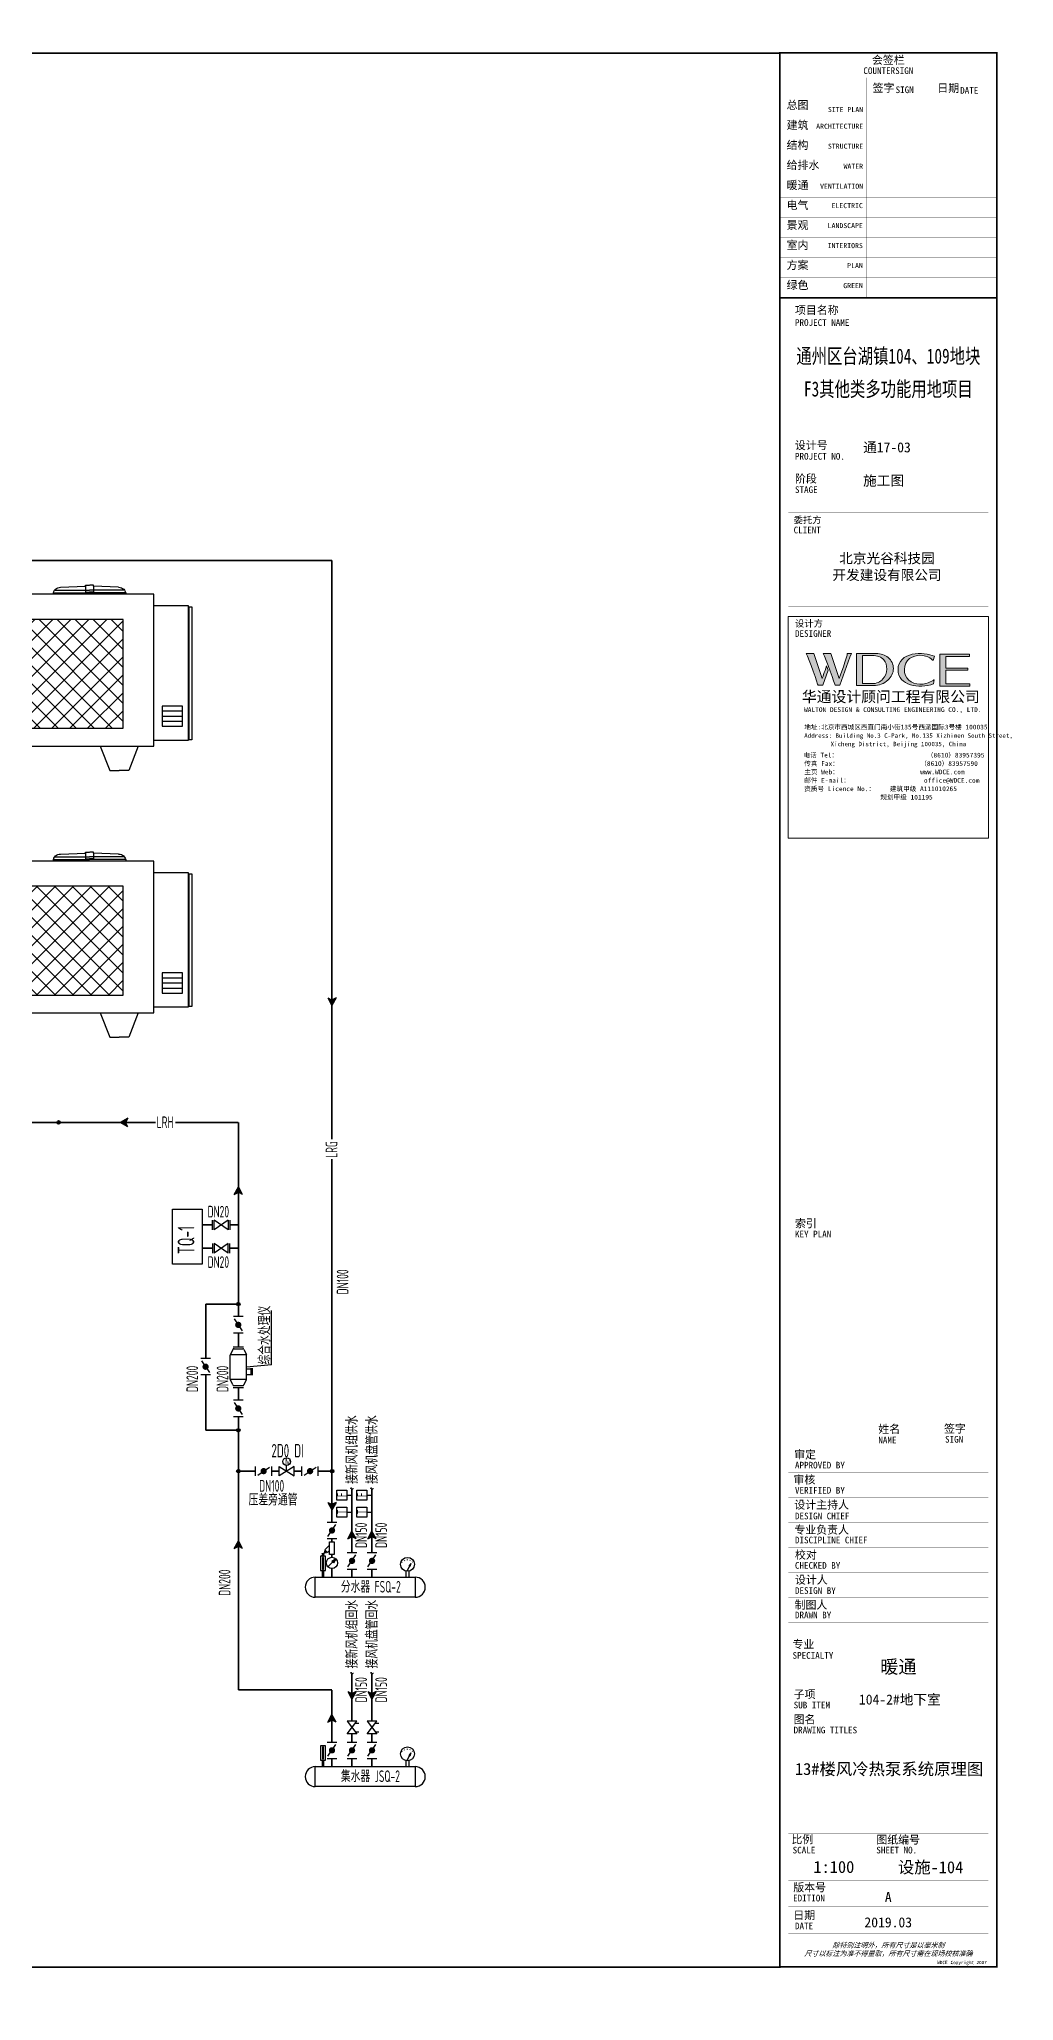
# Model space of a CAD drawing. Extents: x -253824 to 107923, y -224968 to 180578.
# Drawn here: x -5890 to 23332, y -224968 to -166146 of the extents above; entities that cross this region are included whole.
import ezdxf
from ezdxf.enums import TextEntityAlignment as Align

# ---------------------------------------------------------------- set-up
doc = ezdxf.new("R2010")
doc.units = 0
doc.header["$LTSCALE"] = 1000
doc.header["$MEASUREMENT"] = 0
doc.linetypes.add('DASHED', pattern=[0.75, 0.5, -0.25])
doc.layers.get('0').update_dxf_attribs({"linetype": 'CONTINUOUS'})
doc.layers.get('Defpoints').update_dxf_attribs({"linetype": 'CONTINUOUS'})
for name, color, linetype in [('ACS_COM', 7, 'CONTINUOUS'), ('ACS_COM_BZ', 3, 'CONTINUOUS'), ('ACS_KT_FM', 3, 'CONTINUOUS'), ('ACS_KT_FM_E', 3, 'CONTINUOUS'), ('ACS_KT_SB', 4, 'CONTINUOUS'), ('ACS_水管', 3, 'CONTINUOUS'), ('ACS_设备', 4, 'CONTINUOUS'), ('ACS_阀门', 2, 'CONTINUOUS'), ('字', 7, 'CONTINUOUS'), ('建筑图名', 5, 'CONTINUOUS'), ('阀门', 2, 'CONTINUOUS')]:
    doc.layers.add(name, color=color, linetype=linetype)
doc.layers.add('ACS_KT_LH', color=2, linetype='DASHED', lineweight=50)
doc.styles.get("Standard").update_dxf_attribs({"font": 'ros.shx', "width": 0.75, "bigfont": 'jd.shx'})
doc.styles.add('华文细黑', font='STXIHEI.TTF', dxfattribs={"height": 10})
doc.styles.add('图签信息$0$hwxh', font='STXIHEI.TTF')
doc.styles.add('图签信息$0$华文细黑', font='STXIHEI.TTF', dxfattribs={"height": 10})
doc.styles.add('等高', font='ros1.shx', dxfattribs={"width": 0.7, "bigfont": 'jd.shx'})

# ---------------------------------------------------------------- blocks, each defined once
blk = doc.blocks.new('图签信息$0$WDCE Copyright200X')
at = {"const_width": 0.016}
blk.add_lwpolyline([(-10.6, 1.26, 1), (-11.4, 1.26, 1)], format="xyb", close=True, dxfattribs=at)
at = {"style": '图签信息$0$华文细黑'}
for s, p in [('WDCE ', (-11.46, 0.5)), ('     Copyright ', (-3.51, 0.5))]:
    blk.add_text(s, height=1, dxfattribs=at).set_placement(p, align=Align.BOTTOM_RIGHT)
blk.add_text('c', height=0.6, dxfattribs=at).set_placement((-11.04, 1.35), align=Align.MIDDLE_CENTER)
blk.add_attdef('200X', text='', height=1, dxfattribs=at).set_placement((-0.45, 0.5), align=Align.BOTTOM_RIGHT)
blk = doc.blocks.new('图签信息$0$logo2')
h = blk.add_hatch(color=7)
h.paths.add_polyline_path([(19.02, -7.36), (15.84, -7.36), (15.84, -3.97), (18.97, -3.97), (18.97, -4.24), (16.46, -4.24), (16.46, -5.45), (18.81, -5.45), (18.81, -5.69), (16.47, -5.69), (16.47, -7.12), (19.02, -7.12)])
edge = h.paths.add_edge_path()
edge.add_spline(control_points=[(15.26, -4.21), (15.26, -4.21), (15.13, -4.65), (15.13, -4.65), (15.13, -4.65), (14.62, -4.1), (13.73, -4.1), (13.04, -4.1), (12.07, -4.54), (12.08, -5.62), (12.08, -6.49), (12.77, -7.16), (13.73, -7.17), (14.66, -7.17), (15.23, -6.68), (15.23, -6.68), (15.23, -6.68), (15.16, -7.11), (15.16, -7.11), (13.63, -7.7), (11.42, -7.29), (11.41, -5.64), (11.4, -3.72), (14.16, -3.66), (15.26, -4.21)], knot_values=[0, 0, 0, 0, 1, 1, 1, 2, 2, 2, 3, 3, 3, 4, 4, 4, 5, 5, 5, 6, 6, 6, 7, 7, 7, 8, 8, 8, 8], degree=3, periodic=0)
edge = h.paths.add_edge_path(flags=16)
edge.add_spline(control_points=[(10.23, -5.57), (10.23, -5.16), (10.12, -4.83), (9.9, -4.58), (9.63, -4.27), (9.23, -4.12), (8.69, -4.12), (8.69, -4.12), (7.64, -4.12), (7.64, -4.12), (7.64, -4.12), (7.64, -7.1), (7.64, -7.1), (7.64, -7.1), (8.66, -7.1), (8.66, -7.1), (9.13, -7.1), (9.52, -6.93), (9.82, -6.6), (10.09, -6.31), (10.23, -5.96), (10.23, -5.57)], knot_values=[0, 0, 0, 0, 1, 1, 1, 2, 2, 2, 3, 3, 3, 4, 4, 4, 5, 5, 5, 6, 6, 6, 7, 7, 7, 7], degree=3, periodic=0)
edge = h.paths.add_edge_path()
edge.add_spline(control_points=[(10.92, -5.51), (10.92, -5.96), (10.72, -6.37), (10.34, -6.72), (9.92, -7.1), (9.41, -7.29), (8.82, -7.29), (8.82, -7.29), (7.03, -7.29), (7.03, -7.29), (7.03, -7.29), (7.03, -3.92), (7.03, -3.92), (7.03, -3.92), (9.1, -3.92), (9.1, -3.92), (9.59, -3.92), (10.01, -4.06), (10.36, -4.34), (10.73, -4.64), (10.92, -5.03), (10.92, -5.51)], knot_values=[0, 0, 0, 0, 1, 1, 1, 2, 2, 2, 3, 3, 3, 4, 4, 4, 5, 5, 5, 6, 6, 6, 7, 7, 7, 7], degree=3, periodic=0)
at = {"lineweight": 0}
blk.add_lwpolyline([(19.02, -7.36), (15.84, -7.36), (15.84, -3.97), (18.97, -3.97), (18.97, -4.24), (16.46, -4.24), (16.46, -5.45), (18.81, -5.45), (18.81, -5.69), (16.47, -5.69), (16.47, -7.12), (19.02, -7.12), (19.02, -7.36)], dxfattribs=at)
for points, knots in [([(10.92, -5.51), (10.92, -5.96), (10.72, -6.37), (10.34, -6.72), (9.92, -7.1), (9.41, -7.29), (8.82, -7.29), (8.82, -7.29), (7.03, -7.29), (7.03, -7.29), (7.03, -7.29), (7.03, -3.92), (7.03, -3.92), (7.03, -3.92), (9.1, -3.92), (9.1, -3.92), (9.59, -3.92), (10.01, -4.06), (10.36, -4.34), (10.73, -4.64), (10.92, -5.03), (10.92, -5.51)], [0, 0, 0, 0, 1, 1, 1, 2, 2, 2, 3, 3, 3, 4, 4, 4, 5, 5, 5, 6, 6, 6, 7, 7, 7, 7]), ([(10.23, -5.57), (10.23, -5.16), (10.12, -4.83), (9.9, -4.58), (9.63, -4.27), (9.23, -4.12), (8.69, -4.12), (8.69, -4.12), (7.64, -4.12), (7.64, -4.12), (7.64, -4.12), (7.64, -7.1), (7.64, -7.1), (7.64, -7.1), (8.66, -7.1), (8.66, -7.1), (9.13, -7.1), (9.52, -6.93), (9.82, -6.6), (10.09, -6.31), (10.23, -5.96), (10.23, -5.57)], [0, 0, 0, 0, 1, 1, 1, 2, 2, 2, 3, 3, 3, 4, 4, 4, 5, 5, 5, 6, 6, 6, 7, 7, 7, 7]), ([(15.26, -4.21), (15.26, -4.21), (15.13, -4.65), (15.13, -4.65), (15.13, -4.65), (14.62, -4.1), (13.73, -4.1), (13.04, -4.1), (12.07, -4.54), (12.08, -5.62), (12.08, -6.49), (12.77, -7.16), (13.73, -7.17), (14.66, -7.17), (15.23, -6.68), (15.23, -6.68), (15.23, -6.68), (15.16, -7.11), (15.16, -7.11), (13.63, -7.7), (11.42, -7.29), (11.41, -5.64), (11.4, -3.72), (14.16, -3.66), (15.26, -4.21)], [0, 0, 0, 0, 1, 1, 1, 2, 2, 2, 3, 3, 3, 4, 4, 4, 5, 5, 5, 6, 6, 6, 7, 7, 7, 8, 8, 8, 8])]:
    blk.add_open_spline(points, degree=3, knots=knots, dxfattribs=at)
blk = doc.blocks.new('图签信息$0$logo1')
h = blk.add_hatch(color=8)
edge = h.paths.add_edge_path()
edge.add_spline(control_points=[(3.86, -5.21), (3.63, -5.88), (3.39, -6.56), (3.39, -6.56), (3.39, -6.56), (2.5, -3.91), (2.5, -3.91), (2.5, -3.91), (1.8, -3.91), (1.69, -3.91), (2.02, -4.39), (2.95, -7.27), (2.95, -7.27), (2.95, -7.27), (3.44, -7.27), (3.44, -7.27), (3.44, -7.27), (4.03, -5.66), (4.03, -5.66), (4.03, -5.66), (3.86, -5.21), (3.86, -5.21)], knot_values=[0, 0, 0, 0, 1, 1, 1, 2, 2, 2, 3, 3, 3, 4, 4, 4, 5, 5, 5, 6, 6, 6, 7, 7, 7, 7], degree=3, periodic=0)
h = blk.add_hatch(color=7)
edge = h.paths.add_edge_path()
edge.add_spline(control_points=[(6.04, -3.91), (6.09, -4.1), (5.2, -6.56), (5.2, -6.56), (5.2, -6.56), (4.3, -3.91), (4.3, -3.91), (4.3, -3.91), (3.6, -3.91), (3.49, -3.91), (3.82, -4.39), (4.75, -7.27), (4.75, -7.27), (4.75, -7.27), (5.24, -7.27), (5.24, -7.27), (5.24, -7.27), (6.33, -4.3), (6.33, -4.3), (6.33, -4.3), (6.48, -3.91), (6.48, -3.91), (6.48, -3.91), (6.21, -3.91), (6.04, -3.91)], knot_values=[0, 0, 0, 0, 1, 1, 1, 2, 2, 2, 3, 3, 3, 4, 4, 4, 5, 5, 5, 6, 6, 6, 7, 7, 7, 8, 8, 8, 8], degree=3, periodic=0)
at = {"color": 8, "lineweight": 0}
blk.add_open_spline([(3.86, -5.21), (3.63, -5.88), (3.39, -6.56), (3.39, -6.56), (3.39, -6.56), (2.5, -3.91), (2.5, -3.91), (2.5, -3.91), (1.8, -3.91), (1.69, -3.91), (2.02, -4.39), (2.95, -7.27), (2.95, -7.27), (2.95, -7.27), (3.44, -7.27), (3.44, -7.27), (3.44, -7.27), (4.03, -5.66), (4.03, -5.66), (4.03, -5.66), (3.86, -5.21), (3.86, -5.21)], degree=3, knots=[0, 0, 0, 0, 1, 1, 1, 2, 2, 2, 3, 3, 3, 4, 4, 4, 5, 5, 5, 6, 6, 6, 7, 7, 7, 7], dxfattribs=at)
at = {"lineweight": 0}
blk.add_open_spline([(6.04, -3.91), (6.09, -4.1), (5.2, -6.56), (5.2, -6.56), (5.2, -6.56), (4.3, -3.91), (4.3, -3.91), (4.3, -3.91), (3.6, -3.91), (3.49, -3.91), (3.82, -4.39), (4.75, -7.27), (4.75, -7.27), (4.75, -7.27), (5.24, -7.27), (5.24, -7.27), (5.24, -7.27), (6.33, -4.3), (6.33, -4.3), (6.33, -4.3), (6.48, -3.91), (6.48, -3.91), (6.48, -3.91), (6.21, -3.91), (6.04, -3.91)], degree=3, knots=[0, 0, 0, 0, 1, 1, 1, 2, 2, 2, 3, 3, 3, 4, 4, 4, 5, 5, 5, 6, 6, 6, 7, 7, 7, 8, 8, 8, 8], dxfattribs=at)
blk.add_blockref('图签信息$0$logo2', (0, 0))
blk = doc.blocks.new('图签信息$0$时间-logo')
at = {"layer": 'Defpoints', "lineweight": 0}
blk.add_lwpolyline([(0, -23.46), (-21.17, -23.46), (-21.17, 0), (0, 0), (0, -23.46)], dxfattribs=at)
blk.add_blockref('图签信息$0$logo1', (-20.97, 0))
at = {"style": '图签信息$0$hwxh'}
for s, height, p in [('华通设计顾问工程有限公司 ', 1.15, (-19.73, -9.05)), ('WALTON DESIGN & CONSULTING ENGINEERING CO., LTD.', 0.5, (-19.5, -10.1)), ('Address: Building No.3 C-Park, No.135 Xizhimen South Street, ', 0.47, (-19.48, -12.83)), ('地址:北京市西城区西直门南小街135号西派国际3号楼 100035', 0.5, (-19.48, -11.94)), ('电话 Tel：                        （8610）83957395 ', 0.5, (-19.56, -14.91)), ('Xicheng District, Beijing 100035, China ', 0.47, (-16.69, -13.72)), ('传真 Fax：                      （8610）83957590 ', 0.5, (-19.48, -15.8)), ('主页 Web：                      www.WDCE.com ', 0.5, (-19.48, -16.69)), ('资质号 Licence No.：    建筑甲级 A111010265 ', 0.5, (-19.48, -18.47)), ('邮件 E-mail：                    office@WDCE.com ', 0.5, (-19.48, -17.58)), ('   规划甲级 101195', 0.5, (-12.6, -19.36))]:
    blk.add_text(s, height=height, dxfattribs=at).set_placement(p)
blk = doc.blocks.new('图签信息')
at = {"const_width": 0.5}
for points in [[(-65, 574), (-65, 500.5), (0, 500.5), (0, 574)], [(-65, 0), (0, 0), (0, 500.5), (-65, 500.5)]]:
    blk.add_lwpolyline(points, close=True, dxfattribs=at)
at = {"const_width": 0.05}
for points in [[(-65, 566.5), (0, 566.5)], [(-39.14, 566.5), (-39.14, 500.5)], [(-19.1, 566.5), (-19.1, 500.5)], [(-65, 560.5), (0, 560.5)], [(-65, 554.5), (0, 554.5)], [(-65, 548.5), (0, 548.5)], [(-65, 542.5), (0, 542.5)], [(-65, 536.5), (0, 536.5)], [(-65, 530.5), (0, 530.5)], [(-65, 524.5), (0, 524.5)], [(-65, 518.5), (0, 518.5)], [(-65, 512.5), (0, 512.5)], [(-65, 512.5), (0, 512.5)], [(-65, 506.5), (0, 506.5)], [(-65, 500.5), (0, 500.5)], [(-62.5, 450.87), (-2.5, 450.87)], [(-62.5, 440.87), (-2.5, 440.87)], [(-2.5, 407.85), (-2.5, 436.12), (-62.5, 436.12), (-62.5, 407.85)], [(-62.5, 407.85), (-2.5, 407.85)], [(-62.5, 404.92), (-62.5, 227.83)], [(-62.5, 404.92), (-2.5, 404.92)], [(-62.5, 227.83), (-2.5, 227.83), (-2.5, 404.92)], [(-57.5, 338.36), (-7.5, 338.36)], [(-57.5, 288.83), (-7.5, 288.83)], [(-57.5, 234.85), (-7.5, 234.85)], [(-62.5, 227.83), (-2.5, 227.83)], [(-62.5, 217.74), (-2.5, 217.74)], [(-62.5, 103.26), (-2.5, 103.26), (-2.5, 163.26), (-62.5, 163.26), (-62.5, 103.26)], [(-37.5, 163.26), (-37.5, 103.26)], [(-20, 163.26), (-20, 103.26)], [(-62.5, 155.76), (-2.5, 155.76)], [(-62.5, 148.26), (-2.5, 148.26)], [(-62.5, 140.76), (-2.5, 140.76)], [(-62.5, 133.26), (-2.5, 133.26)], [(-62.5, 125.76), (-2.5, 125.76)], [(-62.5, 118.26), (-2.5, 118.26)], [(-62.5, 110.76), (-2.5, 110.76)], [(-62.5, 98.5), (-2.5, 98.5), (-2.5, 10), (-62.5, 10), (-62.5, 98.5)], [(-62.5, 83.5), (-2.5, 83.5)], [(-62.5, 76), (-2.5, 76)], [(-62.5, 40), (-2.5, 40)], [(-37.5, 40), (-37.5, 26)], [(-62.5, 26), (-2.5, 26)], [(-62.5, 18), (-2.5, 18)]]:
    blk.add_lwpolyline(points, dxfattribs=at)
at = {"ltscale": 0.001, "xscale": 2.834689937531525, "yscale": 2.834689937531525, "zscale": 2.834689937531525}
blk.add_blockref('图签信息$0$时间-logo', (-2.5, 404.92), dxfattribs=at)
blk.add_blockref('图签信息$0$WDCE Copyright200X', (-2.5, 0)).add_auto_attribs({'200X': '2007'})
at = {"style": '图签信息$0$华文细黑'}
for s, height, p in [('会签栏', 2.4, (-32.5, 573)), ('COUNTERSIGN', 2, (-32.5, 569.6))]:
    blk.add_text(s, height=height, dxfattribs=at).set_placement(p, align=Align.TOP_CENTER)
for s, height, p in [('签字', 2.4, (-37.22, 564.63)), ('日期', 2.4, (-17.79, 564.58)), ('总图', 2.4, (-63, 559.5)), ('SIGN', 2, (-30.32, 563.88)), ('DATE', 2, (-10.96, 563.7)), ('建筑', 2.4, (-63, 553.5)), ('结构', 2.4, (-63, 547.5)), ('给排水', 2.4, (-63, 541.5)), ('暖通', 2.4, (-63, 535.5)), ('电气', 2.4, (-63, 529.5)), ('景观', 2.4, (-63, 523.5)), ('室内', 2.4, (-63, 517.5)), ('方案', 2.4, (-63, 511.5)), ('绿色', 2.4, (-63, 505.5)), ('项目名称', 2.4, (-60.5, 498)), ('PROJECT NAME', 2, (-60.5, 494.08)), ('设计号', 2.4, (-60.54, 457.48)), ('PROJECT NO.', 2, (-60.5, 453.97)), ('阶段', 2.4, (-60.5, 447.47)), ('STAGE', 2, (-60.5, 443.97)), ('委托方', 2, (-60.9, 434.86)), ('CLIENT', 2, (-60.9, 431.86)), ('设计方', 2, (-60.5, 403.83)), ('DESIGNER', 2, (-60.5, 400.83)), ('索引', 2.4, (-60.5, 224.14)), ('KEY PLAN', 2, (-60.5, 220.74)), ('姓名', 2.4, (-35.5, 162.47)), ('NAME', 2, (-35.5, 158.96)), ('签字', 2.4, (-15.81, 162.57)), ('SIGN', 2, (-15.5, 159.2)), ('审定', 2.4, (-60.73, 154.81)), ('审核', 2.4, (-60.95, 147.29)), ('APPROVED BY', 2, (-60.5, 151.44)), ('VERIFIED BY', 2, (-60.5, 143.91)), ('设计主持人', 2.4, (-60.68, 139.76)), ('DESIGN CHIEF', 2, (-60.5, 136.19)), ('专业负责人', 2.4, (-60.67, 132.26)), ('校对', 2.4, (-60.5, 124.76)), ('DISCIPLINE CHIEF', 2, (-60.5, 128.98)), ('CHECKED BY', 2, (-60.5, 121.37)), ('设计人', 2.4, (-60.5, 117.26)), ('DESIGN BY', 2, (-60.5, 113.83)), ('制图人', 2.4, (-60.61, 109.76)), ('DRAWN BY', 2, (-60.5, 106.5)), ('SPECIALTY', 2, (-61.23, 94.38)), ('专业', 2.4, (-61.23, 97.93)), ('子项', 2.4, (-60.88, 82.92)), ('SUB ITEM', 2, (-60.88, 79.5)), ('DRAWING TITLES', 2, (-60.91, 72)), ('图名', 2.4, (-60.91, 75.41)), ('比例', 2.4, (-61.56, 39.42)), ('SCALE', 2, (-61.19, 36)), ('SHEET NO.', 2, (-36.1, 36)), ('图纸编号', 2.4, (-36.1, 39.32)), ('版本号', 2.4, (-61, 25.03)), ('EDITION', 2, (-61.06, 21.61)), ('日期', 2.4, (-61, 16.68)), ('DATE', 2, (-60.5, 13.26))]:
    blk.add_text(s, height=height, dxfattribs=at).set_placement(p, align=Align.TOP_LEFT)
for s, p in [('SITE PLAN', (-40.06, 557.7)), ('ARCHITECTURE', (-40.06, 552.7)), ('STRUCTURE', (-40.06, 546.7)), ('WATER', (-40.06, 540.7)), ('VENTILATION', (-40.06, 534.7)), ('ELECTRIC', (-40.14, 528.89)), ('LANDSCAPE', (-40.14, 522.89)), ('INTERIORS', (-40.14, 516.89)), ('PLAN', (-40.14, 510.89)), ('GREEN', (-40.14, 504.89))]:
    blk.add_text(s, height=1.5, dxfattribs=at).set_placement(p, align=Align.TOP_RIGHT)
at = {"color": 4, "style": '图签信息$0$华文细黑', "width": 0.75}
for s, p in [('通州区台湖镇104、109地块', (-32.5, 480.78)), ('F3其他类多功能用地项目', (-32.5, 470.91))]:
    blk.add_text(s, height=4.5, dxfattribs=at).set_placement(p, align=Align.CENTER)
at = {"color": 4, "style": '图签信息$0$华文细黑'}
for s, p in [('A', (-32.53, 19.4)), ('2019.03', (-32.53, 11.84))]:
    blk.add_text(s, height=3, dxfattribs=at).set_placement(p, align=Align.CENTER)
at = {"style": '图签信息$0$华文细黑', "oblique": 20}
for s, p in [('除特别注明外，所有尺寸是以毫米制', (-32.5, 6.5)), ('尺寸以标注为准不得量取，所有尺寸需在现场校核准确', (-32.5, 4))]:
    blk.add_text(s, height=1.5, dxfattribs=at).set_placement(p, align=Align.MIDDLE_CENTER)
at = {"color": 4, "ltscale": 0.001, "char_height": 3, "width": 58.4895, "style": '图签信息$0$华文细黑'}
for s, insert, attachment_point in [('通17-03', (-40.06, 455.51), 4), ('施工图', (-40.06, 445.51), 4), ('北京光谷科技园\\P开发建设有限公司', (-32.9, 419.71), 5)]:
    blk.add_mtext(s, dxfattribs=dict(at, insert=insert, attachment_point=attachment_point))
blk = doc.blocks.new('图签-A1')
at = {"color": 2}
blk.add_blockref('图签信息', (0, 0), dxfattribs=at)
blk = doc.blocks.new('图框-A1')
for points, const_width in [([(0, 0), (841, 0), (841, 594), (0, 594)], 0.05), ([(766, 584), (25, 584), (25, 10), (766, 10)], 0.5)]:
    blk.add_lwpolyline(points, close=True, dxfattribs=dict(const_width=const_width))
blk = doc.blocks.new('风冷机组')
at = {"layer": 'ACS_设备'}
h = blk.add_hatch(dxfattribs=at)
h.set_pattern_fill('ANSI37', color=256, scale=120, style=0)
h.set_pattern_definition([(45, (-3202.8, -13753.6), (-269.408, 269.408), []), (135, (-3202.8, -13753.6), (-269.408, -269.408), [])])
h.paths.add_polyline_path([(-560, 4529), (-3524, 4529), (-3524, 1264), (-560, 1264)])
h.paths.add_polyline_path([(3368, 4529), (404, 4529), (404, 1264), (3368, 1264)])
for p, q in [((-3597, 5326), (-2514, 5326)), ((-3560, 5411), (-2514, 5411)), ((-3386, 5493), (-2633, 5522)), ((-2633, 5553), (-2520, 5553)), ((-2633, 5522), (-2633, 5553)), ((-2633, 5522), (-2633, 5349)), ((-2633, 5349), (-2514, 5349)), ((-1469, 5411), (-2514, 5411)), ((-2396, 5349), (-2514, 5349)), ((-1432, 5326), (-2514, 5326)), ((-2396, 5553), (-2509, 5553)), ((-2396, 5522), (-2396, 5553)), ((-1643, 5493), (-2396, 5522)), ((-2396, 5522), (-2396, 5349)), ((-763, 5326), (319, 5326)), ((-726, 5411), (319, 5411)), ((-552, 5493), (201, 5522)), ((201, 5522), (201, 5553)), ((201, 5553), (314, 5553)), ((201, 5522), (201, 5349)), ((201, 5349), (319, 5349)), ((1364, 5411), (319, 5411)), ((437, 5349), (319, 5349)), ((1402, 5326), (319, 5326)), ((437, 5553), (325, 5553)), ((437, 5522), (437, 5553)), ((1191, 5493), (437, 5522)), ((437, 5522), (437, 5349)), ((1784, 5326), (2867, 5326)), ((1822, 5411), (2867, 5411)), ((1995, 5493), (2749, 5522)), ((2749, 5522), (2749, 5553)), ((2749, 5553), (2861, 5553)), ((2749, 5522), (2749, 5349)), ((2749, 5349), (2867, 5349)), ((3912, 5411), (2867, 5411)), ((2985, 5349), (2867, 5349)), ((3949, 5326), (2867, 5326)), ((2985, 5553), (2872, 5553)), ((2985, 5522), (2985, 5553)), ((2985, 5522), (2985, 5349)), ((3738, 5493), (2985, 5522)), ((-5467, 4944), (-5467, 903)), ((-4443, 4944), (-5467, 4944)), ((-5299, 1776), (-4691, 1776)), ((-5299, 1620), (-4691, 1620)), ((-5299, 1464), (-4691, 1464)), ((-5467, 903), (-4445, 903)), ((-3976, 733), (-3691, 0)), ((-2834, 733), (-3119, 0)), ((-571, 733), (-286, 0)), ((571, 733), (286, 0)), ((2786, 733), (3072, 0)), ((3929, 733), (3643, 0)), ((-3691, 0), (-3405, 0)), ((-3119, 0), (-3405, 0)), ((-286, 0), (0, 0)), ((286, 0), (0, 0)), ((3072, 0), (3357, 0)), ((3643, 0), (3357, 0))]:
    blk.add_line(p, q, dxfattribs=at)
for points in [[(-5502, 4904), (-5580, 4904), (-5580, 920), (-5502, 920)], [(-4445, 5282), (4389, 5282), (4389, 733), (-4445, 733)], [(-3524, 4529), (-560, 4529), (-560, 1264), (-3524, 1264)], [(404, 4529), (3368, 4529), (3368, 1264), (404, 1264)], [(-5299, 1931), (-4691, 1931), (-4691, 1324), (-5299, 1324)]]:
    blk.add_lwpolyline(points, close=True, dxfattribs=at)
for centre, start, end in [((-3396, 5289), 87.23191, 181.90384), ((-1633, 5289), 358.09616, 92.76809), ((-562, 5289), 87.23191, 181.90384), ((1200, 5289), 358.09616, 92.76809), ((1986, 5289), 87.23191, 181.90384), ((3748, 5289), 358.09616, 92.76809)]:
    blk.add_arc(centre, 205, start, end, dxfattribs=at)
blk = doc.blocks.new('箭头01')
at = {"ltscale": 10}
blk.add_hatch(color=7, dxfattribs=at).paths.add_polyline_path([(12, -101), (161, -173), (1, 113), (-159, -173), (-10, -101)])
at = {"color": 7, "ltscale": 10}
for p, q in [((-159, -173), (1, 113)), ((161, -173), (1, 113)), ((-159, -173), (-10, -101)), ((-10, -101), (12, -101)), ((161, -173), (12, -101))]:
    blk.add_line(p, q, dxfattribs=at)
blk = doc.blocks.new('截止阀')
at = {"layer": 'ACS_阀门'}
for p, q in [((-143, 261), (143, 261)), ((-143, 211), (143, -211)), ((143, 211), (-143, -211)), ((-143, 211), (143, 211)), ((143, -211), (-143, -211)), ((143, -261), (-143, -261))]:
    blk.add_line(p, q, dxfattribs=at)
blk = doc.blocks.new('DDZF')
for p, q in [((1.5, 0.94), (-1.5, -0.94)), ((-1.5, 0.94), (1.5, -0.94)), ((-1.5, -0.94), (-1.5, 0.94)), ((0, 0), (0, 1.12)), ((1.5, -0.94), (1.5, 0.94))]:
    blk.add_line(p, q)
blk.add_circle((0, 1.88), 0.75)
at = {"width": 0.8}
blk.add_text('M', height=1.12, dxfattribs=at).set_placement((-0.31, 1.32))
blk = doc.blocks.new('HDDF')
for p, q in [((-2.47, 1.45), (-2.47, -1.4)), ((1.78, 1.22), (-1.78, -1.17)), ((2.47, 1.45), (2.47, -1.4))]:
    blk.add_line(p, q)
at = {"const_width": 0.944}
blk.add_lwpolyline([(-0.47, 0, 1), (0.47, 0, 1)], format="xyb", close=True, dxfattribs=at)
blk = doc.blocks.new('温度计')
at = {"layer": '阀门'}
for p, q in [((-91, 784), (-91, 248)), ((93, 784), (-91, 784)), ((-18, 743), (-18, 287)), ((21, 743), (-18, 743)), ((21, 287), (21, 743)), ((93, 248), (93, 784)), ((-91, 248), (93, 248)), ((-34, 248), (-34, 0)), ((-34, 0), (34, 0)), ((-18, 287), (21, 287)), ((2, 613), (2, 287)), ((34, 0), (34, 248))]:
    blk.add_line(p, q, dxfattribs=at)
blk = doc.blocks.new('压力表')
at = {"layer": 'ACS_阀门', "ltscale": 10}
blk.add_hatch(color=256, dxfattribs=at).paths.add_polyline_path([(-332, 42), (-318, 73), (-412, 100)])
for p, q in [((-515, 77), (-500, 70)), ((-465, 152), (-454, 139)), ((-412, 100), (-332, 42)), ((-412, 100), (-318, 73)), ((-332, 42), (-318, 73)), ((-193, -7), (-325, 57)), ((-530, -12), (-514, -12)), ((-508, -99), (-493, -92))]:
    blk.add_line(p, q, dxfattribs=at)
at = {"layer": 'ACS_阀门'}
blk.add_line((-453, -169), (-441, -157), dxfattribs=at)
at = {"layer": 'ACS_阀门', "ltscale": 10}
blk.add_lwpolyline([(-184, -53), (0, -53), (0, 53), (-184, 53)], dxfattribs=at)
blk.add_circle((-386, 0), 209, dxfattribs=at)
blk = doc.blocks.new('phf')
for p, q in [((-1.5, 1.12), (1.5, -1.12)), ((1.5, 1.12), (-1.5, -1.12)), ((-1.5, -1.12), (-1.5, 1.12)), ((1.5, -1.12), (1.5, 1.12)), ((-1.01, -0.76), (-1.01, -1.64)), ((1.01, -0.76), (1.01, -1.64))]:
    blk.add_line(p, q)
blk = doc.blocks.new('ACSSgFj235')
for p, q in [((-1.2, -1.2), (1.2, 1.2)), ((1.2, 1.2), (0.01, 0.43)), ((0.43, 0.01), (0.01, 0.43)), ((1.2, 1.2), (0.43, 0.01))]:
    blk.add_line(p, q)
blk.add_circle((0, 0), 1.7)
blk = doc.blocks.new('Y型除污器')
at = {"layer": 'ACS_阀门', "ltscale": 10}
for p, q in [((123, 497), (373, 248)), ((229, 104), (123, 210)), ((373, 248), (229, 104)), ((335, 141), (285, 92)), ((285, 92), (405, 71)), ((335, 141), (301, 176)), ((335, 141), (385, 191)), ((385, 191), (405, 71)), ((525, 50), (405, 71)), ((426, -49), (405, 71)), ((476, 1), (426, -49)), ((476, 1), (525, 50)), ((520, -43), (476, 1))]:
    blk.add_line(p, q, dxfattribs=at)
blk.add_lwpolyline([(123, 0), (123, 668), (-123, 668), (-123, 0)], close=True, dxfattribs=at)

msp = doc.modelspace()

# ---------------------------------------------------------------- hatches: boundary and pattern name
at = {"layer": 'ACS_COM'}
for points in [[(-5361, -198629, 1), (-5253, -198629, 1)], [(-5361, -198629, 1), (-5253, -198629, 1)], [(81, -204128, 1), (81, -204020, 1)], [(81, -207915, 1), (81, -207807, 1)], [(81, -209141, 1), (81, -209033, 1)], [(2841, -209087, 1), (2949, -209087, 1)]]:
    msp.add_hatch(color=8, dxfattribs=at).paths.add_polyline_path(points)

# ---------------------------------------------------------------- linework, layer by layer
for p, q in [((1079, -205902), (1079, -204268)), ((325, -205599), (-163, -205599)), ((-163, -206326), (-163, -205608)), ((-85, -205438), (-159, -205591)), ((-71, -205355), (234, -205355)), ((-49, -205415), (212, -205415)), ((248, -205438), (322, -205591)), ((325, -206326), (325, -205608)), ((325, -206335), (-163, -206335)), ((-85, -206497), (-159, -206344)), ((248, -206497), (322, -206344)), ((1079, -205902), (325, -205966)), ((325, -206022), (463, -206022)), ((325, -206183), (463, -206183)), ((463, -206207), (463, -205998)), ((503, -206207), (503, -205998)), ((-71, -206579), (234, -206579)), ((-49, -206519), (212, -206519)), ((3337, -209803), (3487, -209803)), ((3937, -209803), (4087, -209803)), ((3337, -210312), (3487, -210312)), ((3937, -210312), (4087, -210312))]:
    msp.add_line(p, q, dxfattribs=at)
for points in [[(-1004, -201229), (-1004, -202879), (-1898, -202879), (-1898, -201229)], [(3037, -209953), (3037, -209653), (3337, -209653), (3337, -209953)], [(3637, -209953), (3637, -209653), (3937, -209653), (3937, -209953)], [(3037, -210462), (3037, -210162), (3337, -210162), (3337, -210462)], [(3637, -210462), (3637, -210162), (3937, -210162), (3937, -210462)]]:
    msp.add_lwpolyline(points, close=True, dxfattribs=at)
at = {"layer": 'ACS_COM', "color": 8}
for centre in [(-5307, -198629), (-5307, -198629), (81, -204074), (81, -207861), (81, -209087), (2895, -209087)]:
    msp.add_circle(centre, 54, dxfattribs=at)
at = {"layer": 'ACS_COM'}
for centre, start, end in [((-123, -205608), 154.44003, 180), ((-49, -205455), 90, 154.44003), ((212, -205455), 25.55997, 90), ((285, -205608), 0, 25.55997), ((-123, -206326), 180, 205.55997), ((285, -206326), 334.44003, 0), ((-49, -206479), 205.55997, 270), ((212, -206479), 270, 334.44003)]:
    msp.add_arc(centre, 40, start, end, dxfattribs=at)
at = {"layer": 'ACS_KT_LH', "const_width": 50}
for points in [[(-2398, -198629), (-13847, -198629)], [(81, -198629), (-1812, -198629)], [(81, -198629), (81, -204454)], [(81, -204074), (-898, -204074)], [(-898, -205708), (-898, -204074)], [(81, -205355), (81, -204947)], [(-898, -207861), (-898, -206201)], [(81, -206959), (81, -206579)], [(81, -207452), (81, -215644)], [(81, -207861), (-898, -207861)], [(3487, -215151), (3487, -216585)], [(4087, -215151), (4087, -216585)], [(2887, -215644), (81, -215644)], [(2887, -215644), (2887, -217211)], [(3487, -216965), (3487, -217211)], [(4087, -216965), (4087, -217211)], [(2887, -217705), (2887, -217947)], [(3487, -217705), (3487, -217947)], [(4087, -217705), (4087, -217947)]]:
    msp.add_lwpolyline(points, dxfattribs=at)
at = {"layer": 'ACS_KT_SB'}
for points in [[(5387, -212266), (5387, -212866), (2387, -212866), (2387, -212266)], [(5387, -217947), (5387, -218547), (2387, -218547), (2387, -217947)]]:
    msp.add_lwpolyline(points, close=True, dxfattribs=at)
for centre, start, end in [((2387, -212566), 90, 270), ((5387, -212566), 270, 90), ((2387, -218247), 90, 270), ((5387, -218247), 270, 90)]:
    msp.add_arc(centre, 300, start, end, dxfattribs=at)
at = {"layer": 'ACS_水管', "const_width": 50}
for points in [[(-8841, -181773), (2887, -181773)], [(2887, -181773), (2887, -199137)], [(2887, -199723), (2887, -210617)], [(-1004, -201704), (-694, -201704)], [(81, -201704), (-171, -201704)], [(-1004, -202404), (-694, -202404)], [(81, -202404), (-171, -202404)], [(81, -209087), (593, -209087)], [(1087, -209087), (1300, -209087)], [(1758, -209087), (1985, -209087)], [(2479, -209087), (2895, -209087)], [(3487, -209615), (3487, -211530)], [(4087, -209615), (4087, -211530)], [(2887, -211110), (2887, -211205)], [(2887, -211589), (2887, -211668)], [(2887, -212008), (2887, -212266)], [(3487, -212023), (3487, -212266)], [(4087, -212023), (4087, -212266)]]:
    msp.add_lwpolyline(points, dxfattribs=at)

# ---------------------------------------------------------------- block references
at = {"xscale": 100, "yscale": 100, "zscale": 100}
for name, p in [('图框-A1', (-60279, -224965)), ('图签-A1', (22821, -223950))]:
    msp.add_blockref(name, p, dxfattribs=at)
at = {"layer": 'ACS_KT_FM'}
for name, p, xscale, yscale, zscale, rotation in [('HDDF', (79, -204700), 100, 100, 100, 270), ('HDDF', (-901, -205954), 100, 100, 100, 270), ('HDDF', (79, -207205), 100, 100, 100, 270), ('HDDF', (840, -209085), 100, 100, 100, 180), ('HDDF', (2232, -209085), 100, 100, 100, 180), ('HDDF', (2890, -210863), -100, 100, 100, 90), ('HDDF', (3490, -211776), -100, 100, 100, 90), ('HDDF', (4090, -211776), -100, 100, 100, 90), ('phf', (3487, -216775), -126.6226385436021, 126.6226385443006, 126.622638543869, 90), ('phf', (4087, -216775), -126.6226385436021, 126.6226385443006, 126.622638543869, 90), ('HDDF', (2890, -217458), -100, 100, 100, 90), ('HDDF', (3490, -217458), -100, 100, 100, 90), ('HDDF', (4090, -217458), -100, 100, 100, 90)]:
    msp.add_blockref(name, p, dxfattribs=dict(at, xscale=xscale, yscale=yscale, zscale=zscale, rotation=rotation))
at = {"layer": 'ACS_KT_FM', "xscale": 100, "yscale": 100}
msp.add_blockref('ACSSgFj235', (2887, -211838), dxfattribs=at)
at = {"layer": 'ACS_KT_FM_E', "xscale": 152.5502379987156, "yscale": 152.5502379987156, "zscale": 3.051004759974778}
msp.add_blockref('DDZF', (1529, -209087), dxfattribs=at)
at = {"layer": 'ACS_水管', "xscale": -1}
for p in [(-6895, -188074), (-6895, -196074)]:
    msp.add_blockref('风冷机组', p, dxfattribs=at)
at = {"layer": 'ACS_水管'}
for p, xscale, yscale, zscale, rotation in [((2888, -195032), 0.8000000000465661, 0.8000000000465661, 0.8000000000465661, 180), ((-3369, -198630), 0.7999999998137355, 0.7999999998137355, 0.7999999998137355, 90), ((2889, -210160), 0.7999999998137355, 0.7999999998137355, 0.7999999998137355, 180), ((3487, -215835), -0.7999999998137355, 0.7999999988824129, 0.8, 180), ((4087, -215835), -0.7999999998137355, 0.7999999988824129, 0.8, 180)]:
    msp.add_blockref('箭头01', p, dxfattribs=dict(at, xscale=xscale, yscale=yscale, zscale=zscale, rotation=rotation))
for p, xscale, yscale, zscale in [((81, -200652), 0.7999999999301508, 0.7999999999301508, 0.7999999999301508), ((3487, -210979), 0.7999999998137355, 0.7999999998137355, 0.7999999998137355), ((4087, -210979), 0.7999999998137355, 0.7999999998137355, 0.7999999998137355), ((81, -211263), 0.7999999998137355, 0.7999999998137355, 0.7999999998137355), ((2889, -216473), -0.7999999998137355, 0.7999999988824129, 0.8)]:
    msp.add_blockref('箭头01', p, dxfattribs=dict(at, xscale=xscale, yscale=yscale, zscale=zscale))
at = {"layer": 'ACS_阀门', "rotation": 270}
for name, p in [('截止阀', (-433, -201704)), ('压力表', (5152, -212266)), ('压力表', (5152, -217947))]:
    msp.add_blockref(name, p, dxfattribs=at)
at = {"layer": 'ACS_阀门', "xscale": -1, "rotation": 270}
msp.add_blockref('截止阀', (-433, -202404), dxfattribs=at)
at = {"layer": 'ACS_阀门'}
for name, p, xscale, yscale, zscale in [('温度计', (2618, -212266), 0.8000000000465661, 0.8000000000465661, 0.8000000000465661), ('Y型除污器', (2887, -211589), -0.5759999999718275, 0.5760000000009313, 0.576), ('温度计', (2618, -217947), 0.8000000000465661, 0.8000000000465661, 0.8000000000465661)]:
    msp.add_blockref(name, p, dxfattribs=dict(at, xscale=xscale, yscale=yscale, zscale=zscale))

# ---------------------------------------------------------------- texts
at = {"layer": 'ACS_COM', "color": 2, "ltscale": 10, "style": '等高', "width": 0.7}
for s, p in [('LRH', (-2368, -198797)), ('DN20', (-841, -201479)), ('DN20', (-841, -202991)), ('压差旁通管', (386, -210117))]:
    msp.add_text(s, height=350, dxfattribs=at).set_placement(p)
for s, p in [('LRG', (3049, -199692)), ('综合水处理仪', (1041, -205889)), ('DN200', (-1126, -206713)), ('DN200', (-218, -206713)), ('DN150', (3938, -211389)), ('DN150', (4538, -211389)), ('DN150', (3938, -216022)), ('DN150', (4538, -216022))]:
    msp.add_text(s, height=350, rotation=90, dxfattribs=at).set_placement(p)
for s, p in [('DN100', (3382, -203410)), ('DN200', (-155, -212429))]:
    msp.add_text(s, height=350, rotation=90, dxfattribs=at).set_placement(p, align=Align.CENTER)
msp.add_text('DN100', height=350, dxfattribs=at).set_placement((1081, -209702), align=Align.CENTER)
at = {"layer": 'ACS_COM', "style": '等高', "width": 0.7}
for s, p in [('F', (3338, -209799)), ('F', (3938, -209799)), ('T', (3338, -210309)), ('T', (3938, -210309))]:
    msp.add_text(s, height=300, rotation=90, dxfattribs=at).set_placement(p, align=Align.CENTER)
at = {"layer": 'ACS_COM_BZ', "style": '等高', "width": 0.7}
for s, p in [('接新风机组供水', (3661, -209468)), ('接风机盘管供水', (4261, -209468)), ('接新风机组回水', (3661, -215004)), ('接风机盘管回水', (4261, -215004))]:
    msp.add_text(s, height=350, rotation=90, dxfattribs=at).set_placement(p)
msp.add_text('2D0 DI', height=400, rotation=360, dxfattribs=at).set_placement((1556, -208473), align=Align.MIDDLE_CENTER)
for p in [(3487, -209615), (4087, -209615), (3487, -215151), (4087, -215151)]:
    msp.add_text('~', height=350, dxfattribs=at).set_placement(p, align=Align.MIDDLE)
for s, p in [('分水器 FSQ-2', (3154, -212728)), ('集水器 JSQ-2', (3154, -218409))]:
    msp.add_text(s, height=350, dxfattribs=at).set_placement(p)
at = {"layer": 'ACS_设备', "style": '等高', "width": 0.7}
msp.add_text('TQ-1', height=500, rotation=90, dxfattribs=at).set_placement((-1238, -202577))
at = {"layer": '字', "style": '华文细黑'}
for s, height, p in [('104-2#地下室', 300, (18689, -216084)), ('13#楼风冷热泵系统原理图', 360, (16771, -218197)), ('1:100', 360, (17325, -221135)), ('设施-104', 360, (19856, -221143))]:
    msp.add_text(s, height=height, dxfattribs=at).set_placement(p)
at = {"layer": '建筑图名', "style": '华文细黑'}
msp.add_text('暖通', height=400, dxfattribs=at).set_placement((19327, -215151))

doc.saveas('drawing.dxf')
